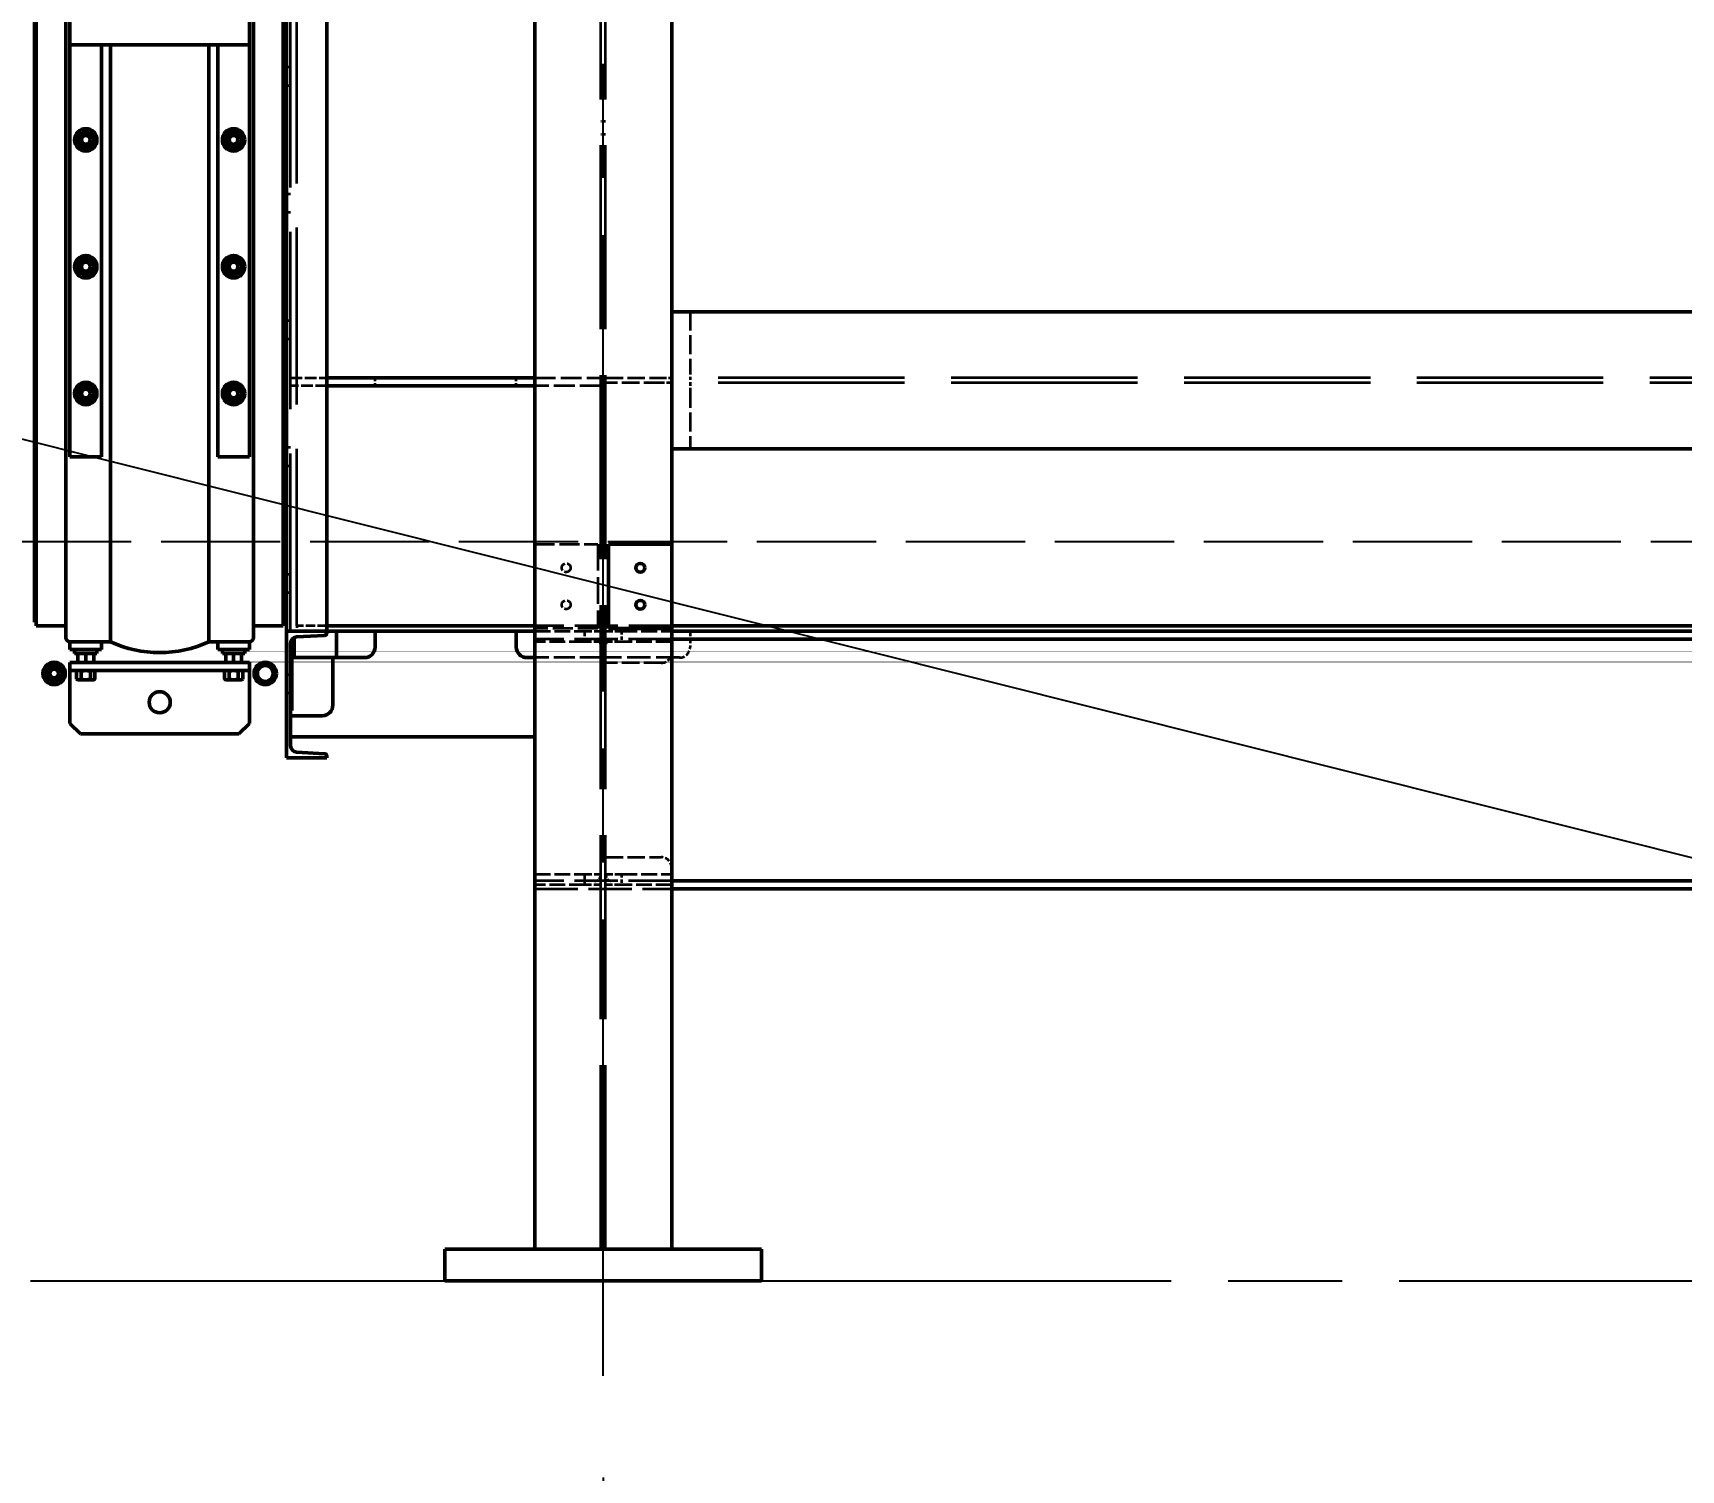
# Model space of a CAD drawing. Header units: inches. Extents: x 11 to 1621, y 11 to 1332.
# Drawn here: x 345.5 to 423.5, y 282.5 to 350.5 of the extents above; entities that cross this region are included whole.
import ezdxf

# ---------------------------------------------------------------- set-up
doc = ezdxf.new("R2010")
doc.units = ezdxf.units.IN
doc.header["$LTSCALE"] = 48
doc.header["$MEASUREMENT"] = 0
for name, pattern in [('CHAIN', [0.7087, 0.4724, -0.0591, 0.1181, -0.0591]), ('DASHED', [0.2067, 0.1654, -0.0413]), ('DOUBLE_DASH_CHAIN', [1.2403, 0.6614, -0.0827, 0.1654, -0.0827, 0.1654, -0.0827])]:
    doc.linetypes.add(name, pattern=pattern)
for name, color, linetype, lineweight in [('Centerline (ANSI)', 7, 'Continuous', 25), ('Dimension (ANSI)', 7, 'Continuous', 25), ('Hidden (ANSI)', 7, 'DASHED', 35), ('Sketch Geometry (ANSI)', 7, 'Continuous', 25), ('Symbol (ANSI)', 7, 'Continuous', 25), ('Visible (ANSI)', 7, 'Continuous', 50), ('Work Plane (ANSI)', 7, 'DOUBLE_DASH_CHAIN', 25)]:
    doc.layers.add(name, color=color, linetype=linetype, lineweight=lineweight)
doc.styles.add('Dimension Text', font='tahoma.ttf')
doc.dimstyles.new('ELC angle$7', dxfattribs={"dimscale": 48, "dimtxt": 0.12, "dimasz": 0.098425, "dimexe": 0.125, "dimexo": 0.0625, "dimgap": 0.031496, "dimtad": 0, "dimtih": 1, "dimtoh": 1, "dimzin": 0, "dimdsep": 46, "dimtxsty": 'Dimension Text', "dimcen": 0.09, "dimdle": 0.393701, "dimclrd": 256, "dimclre": 256, "dimclrt": 256, "dimadec": 1, "dimazin": 0, "dimtfac": 1, "dimtofl": 0, "dimtmove": 0, "dimatfit": 3, "dimfxl": 0, "dimtolj": 1, "dimtzin": 0, "dimlwd": -1, "dimlwe": -1, "dimarcsym": 0})
doc.dimstyles.new('ELC FT', dxfattribs={"dimscale": 48, "dimtxt": 0.12, "dimasz": 0.098425, "dimexe": 0.05, "dimexo": 0.1, "dimgap": 0.031496, "dimtad": 1, "dimdec": 5, "dimzin": 3, "dimdsep": 46, "dimlunit": 4, "dimtxsty": 'Dimension Text', "dimcen": 0.09, "dimdle": 0.5, "dimclrd": 5, "dimclre": 5, "dimclrt": 256, "dimadec": 1, "dimazin": 3, "dimtfac": 0.833333, "dimtofl": 0, "dimtmove": 0, "dimatfit": 3, "dimfxl": 0, "dimfrac": 2, "dimtolj": 1, "dimtzin": 0, "dimlwd": 25, "dimlwe": 25, "dimarcsym": 0})

# ---------------------------------------------------------------- blocks, each defined once
blk = doc.blocks.new('*D15')
at = {"layer": 'Defpoints', "color": 0, "linetype": 'Continuous', "transparency": 16777216}
for p in [(804.877, 319.63), (264.502, 280.771), (804.877, 187.693)]:
    blk.add_point(p, dxfattribs=at)
at = {"layer": 'Dimension (ANSI)', "color": 5, "linetype": 'Continuous', "lineweight": 25, "transparency": 16777216}
for p, q in [((804.877, 314.83), (804.877, 185.293)), ((264.502, 275.971), (264.502, 185.293)), ((269.227, 187.693), (800.153, 187.693))]:
    blk.add_line(p, q, dxfattribs=at)
at = {"layer": 'Dimension (ANSI)', "color": 5, "linetype": 'Continuous', "transparency": 16777216}
for points in [[(269.227, 188.48), (269.227, 186.905), (264.502, 187.693)], [(800.153, 188.48), (800.153, 186.905), (804.877, 187.693)]]:
    blk.add_solid(points, dxfattribs=at)
at = {"layer": 'Dimension (ANSI)', "linetype": 'Continuous', "lineweight": 25, "transparency": 16777216, "insert": (534.752, 192.841), "char_height": 5.76, "attachment_point": 5, "style": 'Dimension Text'}
blk.add_mtext('\\A1;45\'-0 3/8"', dxfattribs=at)
blk = doc.blocks.new('*D20')
at = {"layer": 'Defpoints', "color": 0, "linetype": 'Continuous', "transparency": 16777216}
for p in [(372.502, 286.951), (264.502, 280.771), (372.502, 225.928)]:
    blk.add_point(p, dxfattribs=at)
at = {"layer": 'Dimension (ANSI)', "color": 5, "linetype": 'Continuous', "lineweight": 25, "transparency": 16777216}
for p, q in [((372.502, 282.151), (372.502, 223.528)), ((264.502, 275.971), (264.502, 223.528)), ((269.227, 225.928), (367.778, 225.928))]:
    blk.add_line(p, q, dxfattribs=at)
at = {"layer": 'Dimension (ANSI)', "color": 5, "linetype": 'Continuous', "transparency": 16777216}
for points in [[(269.227, 226.715), (269.227, 225.141), (264.502, 225.928)], [(367.778, 226.715), (367.778, 225.141), (372.502, 225.928)]]:
    blk.add_solid(points, dxfattribs=at)
at = {"layer": 'Dimension (ANSI)', "linetype": 'Continuous', "lineweight": 25, "transparency": 16777216, "insert": (318.502, 230.438), "char_height": 5.76, "attachment_point": 5, "style": 'Dimension Text'}
blk.add_mtext('\\A1;9\'-0"', dxfattribs=at)
blk = doc.blocks.new('*D21')
at = {"layer": 'Defpoints', "color": 0, "linetype": 'Continuous', "transparency": 16777216}
for p in [(372.502, 286.951), (489.252, 286.951), (489.252, 225.928)]:
    blk.add_point(p, dxfattribs=at)
at = {"layer": 'Dimension (ANSI)', "color": 5, "linetype": 'Continuous', "lineweight": 25, "transparency": 16777216}
for p, q in [((372.502, 282.151), (372.502, 223.528)), ((489.252, 282.151), (489.252, 223.528)), ((377.227, 225.928), (484.528, 225.928))]:
    blk.add_line(p, q, dxfattribs=at)
at = {"layer": 'Dimension (ANSI)', "color": 5, "linetype": 'Continuous', "transparency": 16777216}
for points in [[(377.227, 226.715), (377.227, 225.141), (372.502, 225.928)], [(484.528, 226.715), (484.528, 225.141), (489.252, 225.928)]]:
    blk.add_solid(points, dxfattribs=at)
at = {"layer": 'Dimension (ANSI)', "linetype": 'Continuous', "lineweight": 25, "transparency": 16777216, "insert": (430.877, 231.076), "char_height": 5.76, "attachment_point": 5, "style": 'Dimension Text'}
blk.add_mtext('\\A1;9\'-8 3/4"', dxfattribs=at)

msp = doc.modelspace()

# ---------------------------------------------------------------- linework, layer by layer
at = {"layer": 'Centerline (ANSI)', "linetype": 'CHAIN', "ltscale": 0.952448}
msp.add_line((372.502429, 286.951101), (372.502429, 616.568692), dxfattribs=at)
at = {"layer": 'Hidden (ANSI)', "ltscale": 1.058297}
msp.add_line((357.702429, 322.201101), (357.702429, 500.701101), dxfattribs=at)
at = {"layer": 'Hidden (ANSI)', "ltscale": 1.055333}
msp.add_line((358.002429, 322.451101), (358.002429, 500.451101), dxfattribs=at)
at = {"layer": 'Hidden (ANSI)', "ltscale": 1.097001}
for p, q in [((372.387429, 292.951101), (372.387429, 499.747162)), ((372.617429, 292.951101), (372.617429, 499.747162))]:
    msp.add_line(p, q, dxfattribs=at)
at = {"layer": 'Hidden (ANSI)', "ltscale": 0.007836}
for p, q in [((357.702429, 348.888601), (357.502429, 348.888601)), ((357.702429, 348.013601), (357.502429, 348.013601)), ((357.702429, 342.888601), (357.502429, 342.888601)), ((357.702429, 342.013601), (357.502429, 342.013601)), ((357.702429, 336.888601), (357.502429, 336.888601)), ((357.702429, 336.013601), (357.502429, 336.013601)), ((357.702429, 330.888601), (357.502429, 330.888601)), ((357.702429, 330.013601), (357.502429, 330.013601)), ((357.702429, 324.888601), (357.502429, 324.888601)), ((357.702429, 324.013601), (357.502429, 324.013601)), ((357.702429, 320.138601), (357.502429, 320.138601)), ((357.702429, 319.263601), (357.502429, 319.263601))]:
    msp.add_line(p, q, dxfattribs=at)
at = {"layer": 'Hidden (ANSI)', "ltscale": 0.009027}
for p, q in [((372.617429, 346.326101), (372.387429, 346.326101)), ((372.617429, 345.701101), (372.387429, 345.701101)), ((376.617429, 334.191101), (376.617429, 333.961101)), ((372.617429, 322.201101), (372.387429, 322.201101)), ((372.617429, 320.821101), (372.387429, 320.821101)), ((372.387429, 311.381101), (372.617429, 311.381101))]:
    msp.add_line(p, q, dxfattribs=at)
at = {"layer": 'Hidden (ANSI)', "ltscale": 0.112198}
for p, q in [((376.617429, 337.321101), (376.617429, 334.491101)), ((376.617429, 333.661101), (376.617429, 330.831101))]:
    msp.add_line(p, q, dxfattribs=at)
at = {"layer": 'Hidden (ANSI)', "ltscale": 0.068152}
for p, q in [((357.702429, 334.191101), (359.422429, 334.191101)), ((359.422429, 333.816101), (357.702429, 333.816101))]:
    msp.add_line(p, q, dxfattribs=at)
at = {"layer": 'Hidden (ANSI)', "ltscale": 0.01478}
for p, q in [((361.702429, 333.816101), (361.702429, 334.191101)), ((368.387429, 333.816101), (368.387429, 334.191101))]:
    msp.add_line(p, q, dxfattribs=at)
at = {"layer": 'Hidden (ANSI)', "ltscale": 0.124102}
for p, q in [((369.257429, 334.191101), (372.387429, 334.191101)), ((372.387429, 333.816101), (369.257429, 333.816101)), ((372.387429, 320.951101), (369.257429, 320.951101))]:
    msp.add_line(p, q, dxfattribs=at)
at = {"layer": 'Hidden (ANSI)', "ltscale": 0.104262}
for p, q in [((372.617429, 334.191101), (375.247429, 334.191101)), ((375.247429, 333.961101), (372.617429, 333.961101)), ((375.247429, 320.701101), (372.617429, 320.701101)), ((372.617429, 311.501101), (375.247429, 311.501101))]:
    msp.add_line(p, q, dxfattribs=at)
at = {"layer": 'Hidden (ANSI)', "ltscale": 0.031066}
for p, q in [((375.247429, 334.191101), (375.747429, 334.191101)), ((375.747429, 333.961101), (375.247429, 333.961101))]:
    msp.add_line(p, q, dxfattribs=at)
at = {"layer": 'Hidden (ANSI)', "ltscale": 1.111313}
for p, q in [((486.007429, 334.191101), (375.747429, 334.191101)), ((486.007429, 333.961101), (375.747429, 333.961101))]:
    msp.add_line(p, q, dxfattribs=at)
at = {"layer": 'Hidden (ANSI)', "ltscale": 0.018599}
for p, q in [((376.617429, 334.491101), (376.617429, 334.191101)), ((376.617429, 333.961101), (376.617429, 333.661101))]:
    msp.add_line(p, q, dxfattribs=at)
at = {"layer": 'Hidden (ANSI)', "ltscale": 0.118944}
for p, q in [((369.247429, 326.326101), (372.247429, 326.326101)), ((372.247429, 322.326101), (369.247429, 322.326101))]:
    msp.add_line(p, q, dxfattribs=at)
at = {"layer": 'Hidden (ANSI)', "ltscale": 0.158625}
for p, q in [((369.247429, 322.326101), (369.247429, 326.326101)), ((372.247429, 326.326101), (372.247429, 322.326101)), ((375.747429, 322.326101), (375.747429, 326.326101))]:
    msp.add_line(p, q, dxfattribs=at)
at = {"layer": 'Hidden (ANSI)', "ltscale": 0.056247}
msp.add_line((359.422429, 322.451101), (358.002429, 322.451101), dxfattribs=at)
at = {"layer": 'Hidden (ANSI)', "ltscale": 0.00982}
msp.add_line((358.002429, 322.451101), (358.002429, 322.201101), dxfattribs=at)
at = {"layer": 'Hidden (ANSI)', "ltscale": 0.257828}
msp.add_line((375.757429, 322.451101), (369.257429, 322.451101), dxfattribs=at)
at = {"layer": 'Hidden (ANSI)', "ltscale": 0.094341}
for p, q in [((369.257429, 322.201101), (371.637429, 322.201101)), ((371.637429, 321.701101), (369.257429, 321.701101)), ((373.367429, 322.201101), (375.747429, 322.201101)), ((375.747429, 321.701101), (373.367429, 321.701101)), ((369.257429, 310.701101), (371.637429, 310.701101)), ((373.367429, 310.701101), (375.747429, 310.701101)), ((371.637429, 310.201101), (369.257429, 310.201101)), ((375.747429, 310.201101), (373.367429, 310.201101))]:
    msp.add_line(p, q, dxfattribs=at)
at = {"layer": 'Hidden (ANSI)', "ltscale": 0.257431}
for p, q in [((375.747429, 321.821101), (369.257429, 321.821101)), ((375.747429, 310.381101), (369.257429, 310.381101)), ((369.257429, 310.001101), (375.747429, 310.001101))]:
    msp.add_line(p, q, dxfattribs=at)
at = {"layer": 'Hidden (ANSI)', "ltscale": 0.041988}
for p, q in [((371.637429, 322.201101), (372.387429, 322.201101)), ((372.387429, 321.701101), (371.637429, 321.701101)), ((372.617429, 322.201101), (373.367429, 322.201101)), ((373.367429, 321.701101), (372.617429, 321.701101)), ((371.637429, 310.701101), (372.387429, 310.701101)), ((372.617429, 310.701101), (373.367429, 310.701101)), ((372.387429, 310.201101), (371.637429, 310.201101)), ((373.367429, 310.201101), (372.617429, 310.201101))]:
    msp.add_line(p, q, dxfattribs=at)
at = {"layer": 'Hidden (ANSI)', "ltscale": 0.019741}
for p, q in [((371.637429, 321.701101), (371.637429, 322.201101)), ((373.367429, 322.201101), (373.367429, 321.701101)), ((371.637429, 310.201101), (371.637429, 310.701101)), ((373.367429, 310.701101), (373.367429, 310.201101))]:
    msp.add_line(p, q, dxfattribs=at)
at = {"layer": 'Hidden (ANSI)', "ltscale": 0.029661}
msp.add_line((376.617429, 322.201101), (376.617429, 321.451101), dxfattribs=at)
at = {"layer": 'Hidden (ANSI)', "ltscale": 0.138784}
msp.add_line((376.117429, 320.951101), (372.617429, 320.951101), dxfattribs=at)
at = {"layer": 'Hidden (ANSI)', "ltscale": 0.051884}
for centre in [(370.747429, 325.201101), (370.747429, 323.451101)]:
    msp.add_circle(centre, 0.2085, dxfattribs=at)
at = {"layer": 'Hidden (ANSI)', "ltscale": 0.031066}
for centre, start, end in [((375.247429, 321.201101), 270, 0), ((376.117429, 321.451101), 270, 0), ((375.247429, 311.001101), 0, 90)]:
    msp.add_arc(centre, 0.5, start, end, dxfattribs=at)
at = {"layer": 'Hidden (ANSI)', "ltscale": 0.018773}
for points, knots in [([(372.387429, 321.521101), (372.387429, 321.557745), (372.380265, 321.597616), (372.349899, 321.671822), (372.326671, 321.706123), (372.272961, 321.759833), (372.239241, 321.782929), (372.16532, 321.813562), (372.125121, 321.821101), (372.087429, 321.821101)], [-1.159843651, -1.159843651, -1.159843651, -1.159843651, -0.867130676, -0.867130676, -0.5744177, -0.5744177, -0.28720885, -0.28720885, 0, 0, 0, 0]), ([(372.917429, 321.821101), (372.879738, 321.821101), (372.839538, 321.813562), (372.765617, 321.782929), (372.731897, 321.759833), (372.678187, 321.706123), (372.654959, 321.671822), (372.624594, 321.597616), (372.617429, 321.557745), (372.617429, 321.521101)], [0, 0, 0, 0, 0.28720885, 0.28720885, 0.5744177, 0.5744177, 0.867130676, 0.867130676, 1.159843651, 1.159843651, 1.159843651, 1.159843651]), ([(372.087429, 310.381101), (372.125121, 310.381101), (372.16532, 310.38864), (372.239241, 310.419273), (372.272961, 310.442369), (372.326671, 310.496079), (372.349899, 310.53038), (372.380265, 310.604586), (372.387429, 310.644457), (372.387429, 310.681101)], [2.37700531, 2.37700531, 2.37700531, 2.37700531, 2.66421416, 2.66421416, 2.95142301, 2.95142301, 3.244135986, 3.244135986, 3.536848962, 3.536848962, 3.536848962, 3.536848962]), ([(372.617429, 310.681101), (372.617429, 310.644457), (372.624594, 310.604586), (372.654959, 310.53038), (372.678187, 310.496079), (372.731897, 310.442369), (372.765617, 310.419273), (372.839538, 310.38864), (372.879738, 310.381101), (372.917429, 310.381101)], [1.217346779, 1.217346779, 1.217346779, 1.217346779, 1.510059755, 1.510059755, 1.80277273, 1.80277273, 2.08998158, 2.08998158, 2.37719043, 2.37719043, 2.37719043, 2.37719043])]:
    msp.add_open_spline(points, degree=3, knots=knots, dxfattribs=at)
at = {"layer": 'Sketch Geometry (ANSI)', "linetype": 'DASHED', "ltscale": 0.710895}
msp.add_line((210.502429, 326.451101), (556.109987, 326.451101), dxfattribs=at)
at = {"layer": 'Visible (ANSI)'}
for p, q in [((357.502429, 322.201101), (357.502429, 500.701101)), ((359.422429, 322.201101), (359.422429, 500.701101)), ((369.257429, 292.951101), (369.257429, 500.321101)), ((375.747429, 326.326101), (375.747429, 500.321101)), ((345.660429, 494.076101), (345.660429, 328.826101)), ((347.064929, 328.451101), (347.064929, 494.451101)), ((355.939929, 328.451101), (355.939929, 494.451101)), ((357.344429, 328.826101), (357.344429, 494.076101)), ((345.580429, 370.951101), (345.580429, 327.951101)), ((347.252429, 349.951101), (347.252429, 354.263601)), ((355.752429, 354.263601), (355.752429, 349.951101)), ((347.252429, 330.451101), (347.252429, 349.951101)), ((355.752429, 349.951101), (347.252429, 349.951101)), ((348.752429, 349.951101), (348.752429, 330.451101)), ((349.168215, 328.451101), (349.168215, 349.951101)), ((353.836643, 328.451101), (353.836643, 349.951101)), ((354.252429, 330.451101), (354.252429, 349.951101)), ((355.752429, 349.951101), (355.752429, 330.451101)), ((375.747429, 337.321101), (375.747429, 330.831101)), ((486.007429, 337.321101), (375.747429, 337.321101)), ((359.422429, 334.191101), (369.257429, 334.191101)), ((369.257429, 333.816101), (359.422429, 333.816101)), ((345.502429, 330.951101), (345.580429, 330.951101)), ((345.580429, 328.451101), (345.580429, 330.951101)), ((345.660429, 330.951101), (345.658429, 330.951101)), ((348.752429, 330.451101), (347.252429, 330.451101)), ((355.752429, 330.451101), (354.252429, 330.451101)), ((486.007429, 330.831101), (375.747429, 330.831101)), ((345.660429, 322.451101), (345.660429, 328.826101)), ((357.344429, 328.826101), (357.344429, 322.451101)), ((345.580429, 327.951101), (345.502429, 327.951101)), ((345.658429, 327.951101), (345.580429, 327.951101)), ((345.580429, 327.951101), (345.580429, 322.701101)), ((345.580529, 327.951101), (345.580529, 326.451101)), ((345.660429, 327.951101), (345.658429, 327.951101)), ((347.064929, 328.451101), (347.064929, 321.888601)), ((349.168215, 328.451101), (349.168215, 321.701101)), ((353.836643, 328.451101), (353.836643, 321.701101)), ((355.939929, 321.888601), (355.939929, 328.451101)), ((345.580529, 326.451101), (345.660429, 326.451101)), ((372.757429, 322.326101), (372.757429, 326.326101)), ((372.757429, 326.326101), (375.757429, 326.326101)), ((375.757429, 326.326101), (375.757429, 322.326101)), ((345.502429, 322.701101), (345.580429, 322.701101)), ((345.660429, 322.451101), (347.064929, 322.451101)), ((355.939929, 322.451101), (357.344429, 322.451101)), ((369.257429, 322.451101), (359.422429, 322.451101)), ((375.757429, 322.326101), (372.757429, 322.326101)), ((375.747429, 292.951101), (375.747429, 322.326101)), ((486.007429, 322.451101), (375.757429, 322.451101)), ((347.252429, 321.701101), (349.168215, 321.701101)), ((347.252429, 321.701101), (347.252429, 321.326101)), ((348.752429, 321.701101), (348.752429, 321.326101)), ((353.836643, 321.701101), (355.752429, 321.701101)), ((354.252429, 321.701101), (354.252429, 321.326101)), ((355.752429, 321.701101), (355.752429, 321.326101)), ((359.422429, 322.201101), (357.502429, 322.201101)), ((357.502429, 322.201101), (357.502429, 316.201101)), ((359.422429, 322.201101), (357.502429, 322.201101)), ((357.702429, 316.769724), (357.702429, 321.632478)), ((357.752429, 321.79831), (357.752429, 318.451101)), ((357.877429, 321.905196), (357.877429, 320.951101)), ((357.986728, 321.932067), (359.303971, 322.001101)), ((359.422429, 322.12593), (359.422429, 322.201101)), ((359.422429, 322.201101), (369.257429, 322.201101)), ((359.877429, 320.951101), (359.877429, 322.201101)), ((361.702429, 322.201101), (361.702429, 321.451101)), ((368.387429, 321.451101), (368.387429, 322.201101)), ((375.747429, 322.201101), (486.007429, 322.201101)), ((486.007429, 321.821101), (375.747429, 321.821101)), ((347.252429, 321.326101), (348.752429, 321.326101)), ((347.252429, 320.711101), (347.252429, 320.336101)), ((347.252429, 320.711101), (355.752429, 320.711101)), ((347.470929, 321.149101), (347.470929, 321.326101)), ((347.470929, 321.149101), (348.533929, 321.149101)), ((347.627429, 321.115607), (347.627429, 320.744595)), ((348.002429, 321.115607), (348.002429, 320.744595)), ((348.377429, 321.115607), (348.377429, 320.744595)), ((348.533929, 321.149101), (348.533929, 321.326101)), ((354.252429, 321.326101), (355.752429, 321.326101)), ((354.470929, 321.149101), (354.470929, 321.326101)), ((354.470929, 321.149101), (355.533929, 321.149101)), ((354.627429, 321.115607), (354.627429, 320.744595)), ((355.002429, 321.115607), (355.002429, 320.744595)), ((355.377429, 321.115607), (355.377429, 320.744595)), ((355.533929, 321.149101), (355.533929, 321.326101)), ((355.752429, 320.711101), (355.752429, 320.336101)), ((359.702429, 320.951101), (357.752429, 320.951101)), ((359.702429, 320.951101), (359.702429, 318.701101)), ((361.202429, 320.951101), (359.702429, 320.951101)), ((369.257429, 320.951101), (368.887429, 320.951101)), ((347.252429, 320.336101), (355.752429, 320.336101)), ((347.252429, 317.836101), (347.252429, 320.336101)), ((347.627429, 320.336101), (347.569417, 320.302607)), ((347.569417, 319.931595), (347.569417, 320.302607)), ((347.627429, 319.898101), (347.569417, 319.931595)), ((347.785923, 319.931595), (347.785923, 320.302607)), ((348.218936, 319.931595), (348.218936, 320.302607)), ((348.377429, 320.336101), (348.435442, 320.302607)), ((348.377429, 319.898101), (348.435442, 319.931595)), ((348.435442, 319.931595), (348.435442, 320.302607)), ((354.627429, 320.336101), (354.569417, 320.302607)), ((354.569417, 319.931595), (354.569417, 320.302607)), ((354.627429, 319.898101), (354.569417, 319.931595)), ((354.785923, 319.931595), (354.785923, 320.302607)), ((355.218936, 319.931595), (355.218936, 320.302607)), ((355.377429, 320.336101), (355.435442, 320.302607)), ((355.377429, 319.898101), (355.435442, 319.931595)), ((355.435442, 319.931595), (355.435442, 320.302607)), ((355.752429, 320.336101), (355.752429, 317.836101)), ((347.627429, 319.898101), (347.67767, 319.898101)), ((347.67767, 319.898101), (348.002429, 319.898101)), ((348.002429, 319.898101), (348.327189, 319.898101)), ((348.327189, 319.898101), (348.377429, 319.898101)), ((354.627429, 319.898101), (354.67767, 319.898101)), ((354.67767, 319.898101), (355.002429, 319.898101)), ((355.002429, 319.898101), (355.327189, 319.898101)), ((355.327189, 319.898101), (355.377429, 319.898101)), ((357.702429, 318.451101), (357.752429, 318.451101)), ((347.752429, 317.336101), (347.252429, 317.836101)), ((355.752429, 317.836101), (355.252429, 317.336101)), ((359.202429, 318.201101), (357.702429, 318.201101)), ((347.752429, 317.336101), (355.252429, 317.336101)), ((357.702429, 317.201101), (369.257429, 317.201101)), ((357.502429, 316.201101), (359.422429, 316.201101)), ((359.303971, 316.401101), (357.986728, 316.470135)), ((359.422429, 316.201101), (359.422429, 316.276272)), ((486.007429, 310.381101), (375.747429, 310.381101)), ((486.007429, 310.001101), (375.747429, 310.001101)), ((365.002429, 291.451101), (365.002429, 292.951101)), ((380.002429, 292.951101), (365.002429, 292.951101)), ((380.002429, 291.451101), (380.002429, 292.951101)), ((365.002429, 291.451101), (380.002429, 291.451101))]:
    msp.add_line(p, q, dxfattribs=at)
for centre, radius in [((348.002429, 345.451101), 0.5315), ((348.002429, 345.451101), 0.250136), ((355.002429, 345.451101), 0.5315), ((355.002429, 345.451101), 0.250136), ((348.002429, 345.451101), 0.2085), ((355.002429, 345.451101), 0.2085), ((348.002429, 339.451101), 0.5315), ((348.002429, 339.451101), 0.250136), ((348.002429, 339.451101), 0.2085), ((355.002429, 339.451101), 0.5315), ((355.002429, 339.451101), 0.250136), ((355.002429, 339.451101), 0.2085), ((348.002429, 333.451101), 0.5315), ((355.002429, 333.451101), 0.5315), ((348.002429, 333.451101), 0.250136), ((348.002429, 333.451101), 0.2085), ((355.002429, 333.451101), 0.250136), ((355.002429, 333.451101), 0.2085), ((374.257429, 325.201101), 0.2085), ((374.257429, 323.451101), 0.2085), ((346.502429, 320.201101), 0.5315), ((356.502429, 320.201101), 0.5315), ((346.502429, 320.201101), 0.250136), ((346.502429, 320.201101), 0.25), ((346.502429, 320.201101), 0.202812), ((351.502429, 318.836101), 0.5)]:
    msp.add_circle(centre, radius, dxfattribs=at)
for centre, radius, start, end in [((348.002429, 345.451101), 0.375, 120, 180), ((348.002429, 345.451101), 0.375, 60, 120), ((348.002429, 345.451101), 0.375, 0, 60), ((355.002429, 345.451101), 0.375, 120, 180), ((355.002429, 345.451101), 0.375, 60, 120), ((355.002429, 345.451101), 0.375, 0, 60), ((348.002429, 345.451101), 0.375, 180, 240), ((348.002429, 345.451101), 0.375, 240, 300), ((348.002429, 345.451101), 0.375, 300, 0), ((355.002429, 345.451101), 0.375, 180, 240), ((355.002429, 345.451101), 0.375, 240, 300), ((355.002429, 345.451101), 0.375, 300, 0), ((348.002429, 339.451101), 0.375, 120, 180), ((348.002429, 339.451101), 0.375, 180, 240), ((348.002429, 339.451101), 0.375, 60, 120), ((348.002429, 339.451101), 0.375, 0, 60), ((348.002429, 339.451101), 0.375, 300, 0), ((355.002429, 339.451101), 0.375, 120, 180), ((355.002429, 339.451101), 0.375, 180, 240), ((355.002429, 339.451101), 0.375, 60, 120), ((355.002429, 339.451101), 0.375, 0, 60), ((355.002429, 339.451101), 0.375, 300, 0), ((348.002429, 339.451101), 0.375, 240, 300), ((355.002429, 339.451101), 0.375, 240, 300), ((348.002429, 333.451101), 0.375, 120, 180), ((348.002429, 333.451101), 0.375, 180, 240), ((348.002429, 333.451101), 0.375, 60, 120), ((348.002429, 333.451101), 0.375, 0, 60), ((348.002429, 333.451101), 0.375, 300, 0), ((355.002429, 333.451101), 0.375, 120, 180), ((355.002429, 333.451101), 0.375, 180, 240), ((355.002429, 333.451101), 0.375, 60, 120), ((355.002429, 333.451101), 0.375, 0, 60), ((355.002429, 333.451101), 0.375, 300, 0), ((348.002429, 333.451101), 0.375, 240, 300), ((355.002429, 333.451101), 0.375, 240, 300), ((347.252429, 321.888601), 0.1875, 180, 270), ((351.502429, 326.736262), 5.549901, 245.12837408, 294.87162592), ((355.752429, 321.888601), 0.1875, 270, 0), ((358.002429, 321.632478), 0.3, 93, 180), ((359.297429, 322.12593), 0.125, 273, 0), ((361.202429, 321.451101), 0.5, 270, 0), ((368.887429, 321.451101), 0.5, 180, 270), ((346.502429, 320.201101), 0.375, 120, 180), ((346.502429, 320.201101), 0.375, 180, 240), ((346.502429, 320.201101), 0.375, 60, 120), ((346.502429, 320.201101), 0.375, 0, 60), ((346.502429, 320.201101), 0.375, 300, 0), ((356.502429, 320.201101), 0.375, 135, 195), ((356.502429, 320.201101), 0.375, 195, 255), ((356.502429, 320.201101), 0.375, 75, 135), ((356.502429, 320.201101), 0.375, 255, 315), ((356.502429, 320.201101), 0.375, 15, 75), ((356.502429, 320.201101), 0.375, 315, 15), ((346.502429, 320.201101), 0.375, 240, 300), ((359.202429, 318.701101), 0.5, 270, 0), ((358.002429, 316.769724), 0.3, 180, 267), ((359.297429, 316.276272), 0.125, 0, 87)]:
    msp.add_arc(centre, radius, start, end, dxfattribs=at)
for points in [[(347.627429, 345.667607), (347.72791, 345.72562), (347.814929, 345.77586)], [(347.814929, 345.77586), (347.901948, 345.826101), (348.002429, 345.884114)], [(348.002429, 345.884114), (348.10291, 345.826101), (348.189929, 345.77586)], [(348.189929, 345.77586), (348.276948, 345.72562), (348.377429, 345.667607)], [(354.627429, 345.667607), (354.72791, 345.72562), (354.814929, 345.77586)], [(354.814929, 345.77586), (354.901948, 345.826101), (355.002429, 345.884114)], [(355.002429, 345.884114), (355.10291, 345.826101), (355.189929, 345.77586)], [(355.189929, 345.77586), (355.276948, 345.72562), (355.377429, 345.667607)], [(347.627429, 345.451101), (347.627429, 345.551582), (347.627429, 345.667607)], [(347.627429, 345.234595), (347.627429, 345.35062), (347.627429, 345.451101)], [(347.814929, 345.126341), (347.72791, 345.176582), (347.627429, 345.234595)], [(348.002429, 345.018088), (347.901948, 345.076101), (347.814929, 345.126341)], [(348.189929, 345.126341), (348.10291, 345.076101), (348.002429, 345.018088)], [(348.377429, 345.234595), (348.276948, 345.176582), (348.189929, 345.126341)], [(348.377429, 345.667607), (348.377429, 345.551582), (348.377429, 345.451101)], [(348.377429, 345.451101), (348.377429, 345.35062), (348.377429, 345.234595)], [(354.627429, 345.451101), (354.627429, 345.551582), (354.627429, 345.667607)], [(354.627429, 345.234595), (354.627429, 345.35062), (354.627429, 345.451101)], [(354.814929, 345.126341), (354.72791, 345.176582), (354.627429, 345.234595)], [(355.002429, 345.018088), (354.901948, 345.076101), (354.814929, 345.126341)], [(355.189929, 345.126341), (355.10291, 345.076101), (355.002429, 345.018088)], [(355.377429, 345.234595), (355.276948, 345.176582), (355.189929, 345.126341)], [(355.377429, 345.667607), (355.377429, 345.551582), (355.377429, 345.451101)], [(355.377429, 345.451101), (355.377429, 345.35062), (355.377429, 345.234595)], [(347.627429, 339.667607), (347.72791, 339.72562), (347.814929, 339.77586)], [(347.627429, 339.451101), (347.627429, 339.551582), (347.627429, 339.667607)], [(347.627429, 339.234595), (347.627429, 339.35062), (347.627429, 339.451101)], [(347.814929, 339.77586), (347.901948, 339.826101), (348.002429, 339.884114)], [(348.002429, 339.884114), (348.10291, 339.826101), (348.189929, 339.77586)], [(348.189929, 339.77586), (348.276948, 339.72562), (348.377429, 339.667607)], [(348.377429, 339.667607), (348.377429, 339.551582), (348.377429, 339.451101)], [(348.377429, 339.451101), (348.377429, 339.35062), (348.377429, 339.234595)], [(354.627429, 339.667607), (354.72791, 339.72562), (354.814929, 339.77586)], [(354.627429, 339.451101), (354.627429, 339.551582), (354.627429, 339.667607)], [(354.627429, 339.234595), (354.627429, 339.35062), (354.627429, 339.451101)], [(354.814929, 339.77586), (354.901948, 339.826101), (355.002429, 339.884114)], [(355.002429, 339.884114), (355.10291, 339.826101), (355.189929, 339.77586)], [(355.189929, 339.77586), (355.276948, 339.72562), (355.377429, 339.667607)], [(355.377429, 339.667607), (355.377429, 339.551582), (355.377429, 339.451101)], [(355.377429, 339.451101), (355.377429, 339.35062), (355.377429, 339.234595)], [(347.814929, 339.126341), (347.72791, 339.176582), (347.627429, 339.234595)], [(348.002429, 339.018088), (347.901948, 339.076101), (347.814929, 339.126341)], [(348.189929, 339.126341), (348.10291, 339.076101), (348.002429, 339.018088)], [(348.377429, 339.234595), (348.276948, 339.176582), (348.189929, 339.126341)], [(354.814929, 339.126341), (354.72791, 339.176582), (354.627429, 339.234595)], [(355.002429, 339.018088), (354.901948, 339.076101), (354.814929, 339.126341)], [(355.189929, 339.126341), (355.10291, 339.076101), (355.002429, 339.018088)], [(355.377429, 339.234595), (355.276948, 339.176582), (355.189929, 339.126341)], [(347.627429, 333.667607), (347.72791, 333.72562), (347.814929, 333.77586)], [(347.627429, 333.451101), (347.627429, 333.551582), (347.627429, 333.667607)], [(347.627429, 333.234595), (347.627429, 333.35062), (347.627429, 333.451101)], [(347.814929, 333.126341), (347.72791, 333.176582), (347.627429, 333.234595)], [(347.814929, 333.77586), (347.901948, 333.826101), (348.002429, 333.884114)], [(348.002429, 333.884114), (348.10291, 333.826101), (348.189929, 333.77586)], [(348.189929, 333.77586), (348.276948, 333.72562), (348.377429, 333.667607)], [(348.377429, 333.234595), (348.276948, 333.176582), (348.189929, 333.126341)], [(348.377429, 333.667607), (348.377429, 333.551582), (348.377429, 333.451101)], [(348.377429, 333.451101), (348.377429, 333.35062), (348.377429, 333.234595)], [(354.627429, 333.667607), (354.72791, 333.72562), (354.814929, 333.77586)], [(354.627429, 333.451101), (354.627429, 333.551582), (354.627429, 333.667607)], [(354.627429, 333.234595), (354.627429, 333.35062), (354.627429, 333.451101)], [(354.814929, 333.126341), (354.72791, 333.176582), (354.627429, 333.234595)], [(354.814929, 333.77586), (354.901948, 333.826101), (355.002429, 333.884114)], [(355.002429, 333.884114), (355.10291, 333.826101), (355.189929, 333.77586)], [(355.189929, 333.77586), (355.276948, 333.72562), (355.377429, 333.667607)], [(355.377429, 333.234595), (355.276948, 333.176582), (355.189929, 333.126341)], [(355.377429, 333.667607), (355.377429, 333.551582), (355.377429, 333.451101)], [(355.377429, 333.451101), (355.377429, 333.35062), (355.377429, 333.234595)], [(348.002429, 333.018088), (347.901948, 333.076101), (347.814929, 333.126341)], [(348.189929, 333.126341), (348.10291, 333.076101), (348.002429, 333.018088)], [(355.002429, 333.018088), (354.901948, 333.076101), (354.814929, 333.126341)], [(355.189929, 333.126341), (355.10291, 333.076101), (355.002429, 333.018088)], [(347.627429, 321.115607), (347.627429, 321.149101), (347.627429, 321.149101)], [(347.814929, 321.149101), (347.72791, 321.149101), (347.627429, 321.115607)], [(347.627429, 320.711101), (347.627429, 320.711101), (347.627429, 320.744595)], [(347.627429, 320.744595), (347.72791, 320.711101), (347.814929, 320.711101)], [(348.002429, 321.115607), (347.901948, 321.149101), (347.814929, 321.149101)], [(347.814929, 320.711101), (347.901948, 320.711101), (348.002429, 320.744595)], [(348.189929, 321.149101), (348.10291, 321.149101), (348.002429, 321.115607)], [(348.002429, 320.744595), (348.10291, 320.711101), (348.189929, 320.711101)], [(348.377429, 321.115607), (348.276948, 321.149101), (348.189929, 321.149101)], [(348.189929, 320.711101), (348.276948, 320.711101), (348.377429, 320.744595)], [(348.377429, 321.149101), (348.377429, 321.149101), (348.377429, 321.115607)], [(348.377429, 320.744595), (348.377429, 320.711101), (348.377429, 320.711101)], [(354.627429, 321.115607), (354.627429, 321.149101), (354.627429, 321.149101)], [(354.814929, 321.149101), (354.72791, 321.149101), (354.627429, 321.115607)], [(354.627429, 320.711101), (354.627429, 320.711101), (354.627429, 320.744595)], [(354.627429, 320.744595), (354.72791, 320.711101), (354.814929, 320.711101)], [(355.002429, 321.115607), (354.901948, 321.149101), (354.814929, 321.149101)], [(354.814929, 320.711101), (354.901948, 320.711101), (355.002429, 320.744595)], [(355.189929, 321.149101), (355.10291, 321.149101), (355.002429, 321.115607)], [(355.002429, 320.744595), (355.10291, 320.711101), (355.189929, 320.711101)], [(355.377429, 321.115607), (355.276948, 321.149101), (355.189929, 321.149101)], [(355.189929, 320.711101), (355.276948, 320.711101), (355.377429, 320.744595)], [(355.377429, 321.149101), (355.377429, 321.149101), (355.377429, 321.115607)], [(355.377429, 320.744595), (355.377429, 320.711101), (355.377429, 320.711101)], [(346.127429, 320.417607), (346.22791, 320.47562), (346.314929, 320.52586)], [(346.127429, 320.201101), (346.127429, 320.301582), (346.127429, 320.417607)], [(346.127429, 319.984595), (346.127429, 320.10062), (346.127429, 320.201101)], [(346.314929, 319.876341), (346.22791, 319.926582), (346.127429, 319.984595)], [(346.314929, 320.52586), (346.401948, 320.576101), (346.502429, 320.634114)], [(346.502429, 320.634114), (346.60291, 320.576101), (346.689929, 320.52586)], [(346.689929, 320.52586), (346.776948, 320.47562), (346.877429, 320.417607)], [(346.877429, 319.984595), (346.776948, 319.926582), (346.689929, 319.876341)], [(346.877429, 320.417607), (346.877429, 320.301582), (346.877429, 320.201101)], [(346.877429, 320.201101), (346.877429, 320.10062), (346.877429, 319.984595)], [(347.67767, 320.336101), (347.627429, 320.336101), (347.569417, 320.302607)], [(347.569417, 319.931595), (347.627429, 319.898101), (347.67767, 319.898101)], [(347.785923, 320.302607), (347.72791, 320.336101), (347.67767, 320.336101)], [(347.67767, 319.898101), (347.72791, 319.898101), (347.785923, 319.931595)], [(348.002429, 320.336101), (347.901948, 320.336101), (347.785923, 320.302607)], [(347.785923, 319.931595), (347.901948, 319.898101), (348.002429, 319.898101)], [(348.218936, 320.302607), (348.10291, 320.336101), (348.002429, 320.336101)], [(348.002429, 319.898101), (348.10291, 319.898101), (348.218936, 319.931595)], [(348.327189, 320.336101), (348.276948, 320.336101), (348.218936, 320.302607)], [(348.218936, 319.931595), (348.276948, 319.898101), (348.327189, 319.898101)], [(348.435442, 320.302607), (348.377429, 320.336101), (348.327189, 320.336101)], [(348.327189, 319.898101), (348.377429, 319.898101), (348.435442, 319.931595)], [(354.67767, 320.336101), (354.627429, 320.336101), (354.569417, 320.302607)], [(354.569417, 319.931595), (354.627429, 319.898101), (354.67767, 319.898101)], [(354.785923, 320.302607), (354.72791, 320.336101), (354.67767, 320.336101)], [(354.67767, 319.898101), (354.72791, 319.898101), (354.785923, 319.931595)], [(355.002429, 320.336101), (354.901948, 320.336101), (354.785923, 320.302607)], [(354.785923, 319.931595), (354.901948, 319.898101), (355.002429, 319.898101)], [(355.218936, 320.302607), (355.10291, 320.336101), (355.002429, 320.336101)], [(355.002429, 319.898101), (355.10291, 319.898101), (355.218936, 319.931595)], [(355.327189, 320.336101), (355.276948, 320.336101), (355.218936, 320.302607)], [(355.218936, 319.931595), (355.276948, 319.898101), (355.327189, 319.898101)], [(355.435442, 320.302607), (355.377429, 320.336101), (355.327189, 320.336101)], [(355.327189, 319.898101), (355.377429, 319.898101), (355.435442, 319.931595)], [(356.084171, 320.313173), (356.166213, 320.395215), (356.237264, 320.466266)], [(356.140207, 320.104044), (356.114201, 320.201101), (356.084171, 320.313173)], [(356.196243, 319.894915), (356.166213, 320.006987), (356.140207, 320.104044)], [(356.237264, 320.466266), (356.308315, 320.537317), (356.390357, 320.619359)], [(356.390357, 320.619359), (356.502429, 320.58933), (356.599486, 320.563323)], [(356.599486, 320.563323), (356.696543, 320.537317), (356.808615, 320.507287)], [(356.767594, 319.935936), (356.696543, 319.864885), (356.614501, 319.782843)], [(356.920687, 320.089029), (356.838645, 320.006987), (356.767594, 319.935936)], [(356.808615, 320.507287), (356.838645, 320.395215), (356.864651, 320.298158)], [(356.864651, 320.298158), (356.890658, 320.201101), (356.920687, 320.089029)], [(346.502429, 319.768088), (346.401948, 319.826101), (346.314929, 319.876341)], [(346.689929, 319.876341), (346.60291, 319.826101), (346.502429, 319.768088)], [(356.405372, 319.838879), (356.308315, 319.864885), (356.196243, 319.894915)], [(356.614501, 319.782843), (356.502429, 319.812872), (356.405372, 319.838879)]]:
    msp.add_rational_spline(points, [1, 1.0379548493, 1], degree=2, dxfattribs=at)
at = {"layer": 'Work Plane (ANSI)', "linetype": 'CHAIN', "ltscale": 0.952448}
msp.add_line((183.392611, 291.451101), (817.296967, 291.451101), dxfattribs=at)

# ---------------------------------------------------------------- dimensions: what is measured, and where the dimension line sits
at = {"layer": 'Dimension (ANSI)', "color": 5, "linetype": 'Continuous', "lineweight": 25, "true_color": 0x0000ff}
for base, p1, p2, picture, middle in [((804.877429, 187.692735), (264.502429, 280.771104), (804.877429, 319.630235), '*D15', (534.752429, 187.692735)), ((372.502429, 225.927966), (264.502429, 280.771104), (372.502429, 286.951101), '*D20', (318.502429, 225.927966)), ((489.252429, 225.927966), (372.502429, 286.951101), (489.252429, 286.951101), '*D21', (430.877429, 225.927966))]:
    dim = msp.add_linear_dim(base=base, p1=p1, p2=p2, angle=180, dimstyle='ELC FT', override={"dimgap": 0.031496, "dimdec": 5, "dimlfac": 1, "dimtol": 0, "dimlim": 0, "dimtp": 0, "dimtm": 0, "dimtdec": 2, "dimatfit": 1}, dxfattribs=at)
    dim.commit()
    dim.dimension.update_dxf_attribs({"geometry": picture, "text_midpoint": middle, "dimtype": 160})

# ---------------------------------------------------------------- leaders
at = {"layer": 'Symbol (ANSI)'}
msp.add_leader([(333.596717, 334.145105), (552.388232, 279.326759)], dimstyle='ELC angle$7', override={"dimtad": 0}, dxfattribs=at)

doc.saveas('drawing.dxf')
